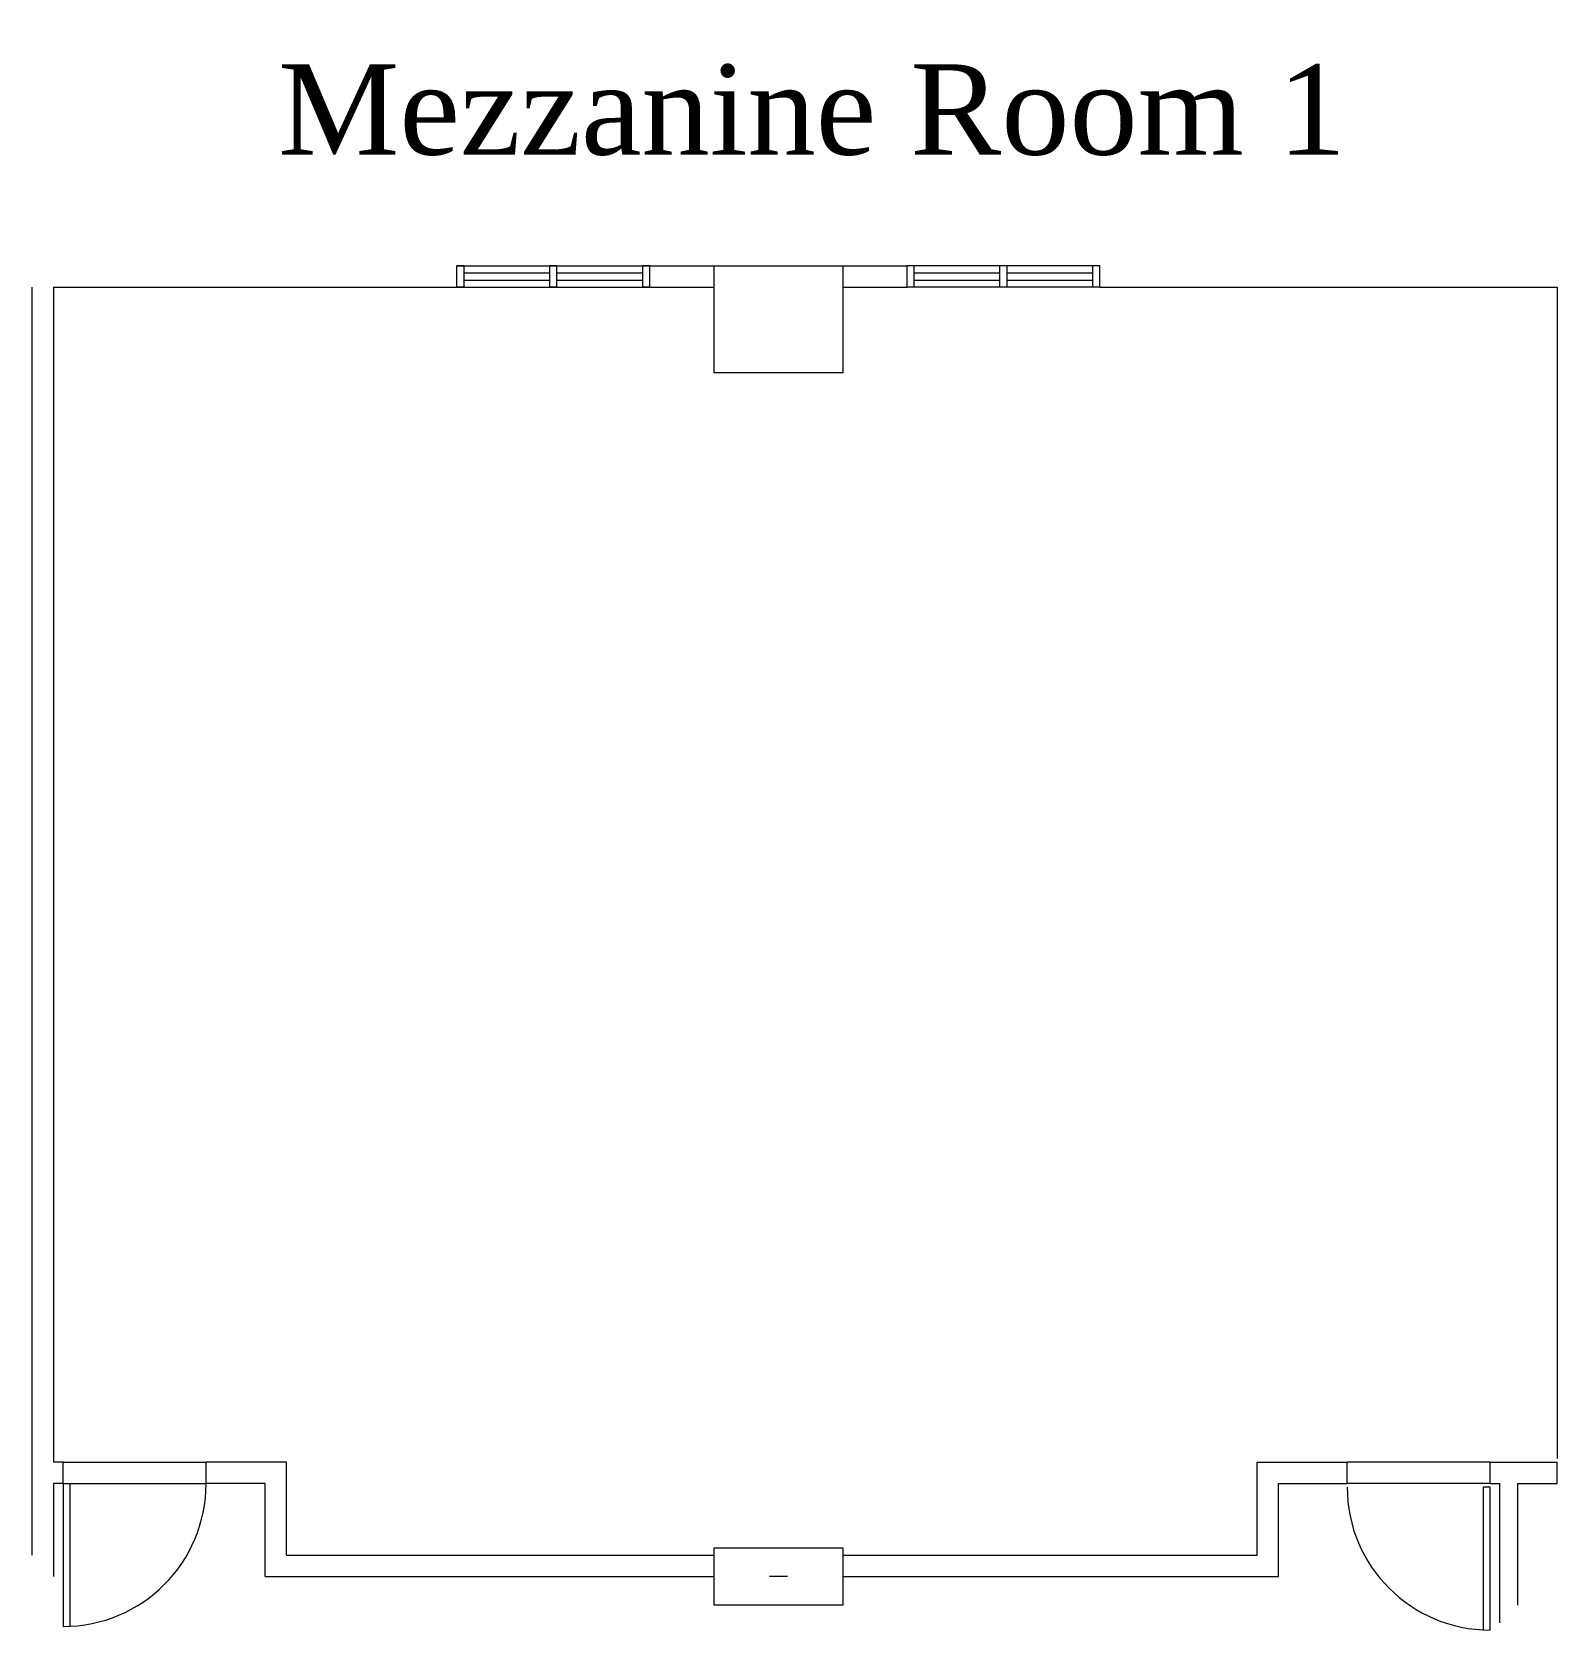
# Model space of a CAD drawing. Header units: inches. Extents: x 3459 to 3886, y 3631 to 4079.
import ezdxf

# ---------------------------------------------------------------- set-up
doc = ezdxf.new("R2010")
doc.units = ezdxf.units.IN
doc.header["$LTSCALE"] = 19.2
doc.header["$MEASUREMENT"] = 0
doc.layers.get('0').update_dxf_attribs({"lineweight": 15})
for name, color, linetype, lineweight in [('A-WALL-HEAD_NEWW', 4, 'Continuous', 15), ('ARDOOR', 5, 'Continuous', 15), ('ARDOOR-I', 5, 'Continuous', 15), ('ARHEADER', 7, 'Continuous', 15), ('ARWALL', 7, 'Continuous', 15), ('CMU', 4, 'Continuous', 15), ('Guides', 203, 'Continuous', 13), ('None', 7, 'Continuous', 5), ('S-COLS', 1, 'Continuous', 15)]:
    doc.layers.add(name, color=color, linetype=linetype, lineweight=lineweight)
doc.styles.add('Times New Roman (bold)', font='Times New Roman')

# ---------------------------------------------------------------- blocks, each defined once
blk = doc.blocks.new('DXF Point')
at = {"layer": 'None', "color": 7, "linetype": 'Continuous', "lineweight": 5}
blk.add_line((0, -2.5), (0, 2.5), dxfattribs=at)
blk = doc.blocks.new('COL1636')
at = {"color": 7, "linetype": 'Continuous', "lineweight": 15}
blk.add_lwpolyline([(-8, -18), (-8, 18), (8, 18), (8, -18)], close=True, dxfattribs=at)
blk.add_lwpolyline([(-8, -18), (-8, 18), (8, 18), (8, -18)], close=True, dxfattribs=at)
at = {"layer": 'Guides', "color": 7}
blk.add_blockref('DXF Point', (0, 0), dxfattribs=at)
blk.add_blockref('DXF Point', (0, 0), dxfattribs=at)
blk = doc.blocks.new('Group-14-1')
at = {"color": 7, "linetype": 'Continuous', "lineweight": 15}
for p, q in [((-202.2824, -99.0359), (-202.2824, -139.0359)), ((-202.2824, -99.0359), (-200.3384, -99.0359)), ((-200.3384, -138.9879), (-200.3384, -99.0359))]:
    blk.add_line(p, q, dxfattribs=at)
blk.add_arc((-202.2824, -99.0359), 39.996, 270, 0, dxfattribs=at)
blk = doc.blocks.new('Group-15-1')
at = {"color": 7, "linetype": 'Continuous', "lineweight": 15}
for p, q in [((197.2176, -100.0359), (195.2736, -100.0359)), ((195.2736, -100.0359), (195.2736, -139.9879)), ((197.2176, -140.0359), (197.2176, -100.0359))]:
    blk.add_line(p, q, dxfattribs=at)
blk.add_arc((197.2176, -100.0359), 39.996, 180, 270, dxfattribs=at)
blk = doc.blocks.new('COL3036')
at = {"color": 7, "linetype": 'Continuous', "lineweight": 15}
blk.add_lwpolyline([(-15, -18), (-15, 18), (15, 18), (15, -18)], close=True, dxfattribs=at)
blk.add_lwpolyline([(-15, -18), (-15, 18), (15, 18), (15, -18)], close=True, dxfattribs=at)
blk = doc.blocks.new('Group-16-1')
at = {"layer": 'ARDOOR-I', "color": 7, "linetype": 'Continuous', "lineweight": 15}
for p, q in [((-90.0324, 241.9681), (-92.0324, 241.9681)), ((-90.0324, 235.9681), (-90.0324, 241.9681)), ((-64.0324, 241.9681), (-66.0324, 241.9681)), ((-66.0324, 235.9681), (-66.0324, 241.9681)), ((-64.0324, 235.9681), (-64.0324, 241.9681)), ((-38.0324, 241.9681), (-40.0324, 241.9681)), ((-40.0324, 235.9681), (-40.0324, 241.9681)), ((35.9676, 241.9681), (33.9676, 241.9681)), ((35.9676, 235.9681), (35.9676, 241.9681)), ((59.9676, 235.9681), (59.9676, 241.9681)), ((61.9676, 241.9681), (59.9676, 241.9681)), ((61.9676, 235.9681), (61.9676, 241.9681)), ((85.9676, 235.9681), (85.9676, 241.9681)), ((87.9676, 241.9681), (85.9676, 241.9681)), ((-90.0324, 239.9681), (-66.0324, 239.9681)), ((-90.0324, 237.9681), (-66.0324, 237.9681)), ((-64.0324, 239.9681), (-40.0324, 239.9681)), ((-64.0324, 237.9681), (-40.0324, 237.9681)), ((35.9676, 239.9681), (59.9676, 239.9681)), ((35.9676, 237.9681), (59.9676, 237.9681)), ((61.9676, 239.9681), (85.9676, 239.9681)), ((61.9676, 237.9681), (85.9676, 237.9681)), ((-90.0324, 235.9681), (-92.0324, 235.9681)), ((-64.0324, 235.9681), (-66.0324, 235.9681)), ((-38.0324, 235.9681), (-40.0324, 235.9681)), ((35.9676, 235.9681), (33.9676, 235.9681)), ((61.9676, 235.9681), (59.9676, 235.9681)), ((87.9676, 235.9681), (85.9676, 235.9681))]:
    blk.add_line(p, q, dxfattribs=at)
at = {"layer": 'ARHEADER', "color": 7, "linetype": 'Continuous', "lineweight": 15}
for p, q in [((-92.0324, 241.9681), (-38.0324, 241.9681)), ((87.9676, 241.9681), (33.9676, 241.9681)), ((-92.0324, 235.9681), (-38.0324, 235.9681)), ((87.9676, 235.9681), (33.9676, 235.9681)), ((-202.2824, -93.0359), (-162.2824, -93.0359)), ((197.2176, -93.0359), (157.2176, -93.0359)), ((-202.2824, -99.0359), (-162.2824, -99.0359)), ((197.2176, -99.0359), (157.2176, -99.0359))]:
    blk.add_line(p, q, dxfattribs=at)
at = {"layer": 'ARWALL', "color": 7, "linetype": 'Continuous', "lineweight": 15}
for p, q in [((-92.0324, 235.9681), (-92.0324, 241.9681)), ((-38.0324, 235.9681), (-38.0324, 241.9681)), ((-38.0324, 241.9681), (-20.0324, 241.9681)), ((15.9676, 241.9681), (33.9676, 241.9681)), ((33.9676, 235.9681), (33.9676, 241.9681)), ((87.9676, 235.9681), (87.9676, 241.9681)), ((-211.0324, 235.9681), (-211.0324, -119.0359)), ((-205.0324, 235.9681), (-92.0324, 235.9681)), ((-205.0324, 235.9681), (-205.0324, -93.0359)), ((-38.0324, 235.9681), (-20.0324, 235.9681)), ((15.9676, 235.9681), (33.9676, 235.9681)), ((87.9676, 235.9681), (215.9676, 235.9681)), ((215.9676, 235.9681), (215.9676, -92.0359)), ((215.9676, 208.9681), (215.9676, -92.0359)), ((-202.2824, -93.0359), (-205.0324, -93.0359)), ((-202.2824, -99.0359), (-202.2824, -93.0359)), ((-139.7824, -93.0359), (-162.2824, -93.0359)), ((-162.2824, -99.0359), (-162.2824, -93.0359)), ((-139.7824, -119.0359), (-139.7824, -93.0359)), ((131.9676, -93.0359), (157.2176, -93.0359)), ((131.9676, -119.0359), (131.9676, -93.0359)), ((157.2176, -99.0359), (157.2176, -93.0359)), ((197.2176, -93.0359), (215.9676, -93.0359)), ((197.2176, -99.0359), (197.2176, -93.0359)), ((-205.0324, -99.0359), (-205.0324, -125.0359)), ((-202.2824, -99.0359), (-205.0324, -99.0359)), ((-145.7824, -99.0359), (-162.2824, -99.0359)), ((-145.7824, -125.0359), (-145.7824, -99.0359)), ((137.9676, -99.0359), (157.2176, -99.0359)), ((137.9676, -125.0359), (137.9676, -99.0359)), ((197.2176, -99.0359), (199.9676, -99.0359)), ((199.9676, -138.0359), (199.9676, -99.0359)), ((-139.7824, -119.0359), (-20.0324, -119.0359)), ((15.9676, -119.0359), (131.9676, -119.0359)), ((-145.7824, -125.0359), (-20.0324, -125.0359)), ((15.9676, -125.0359), (137.9676, -125.0359))]:
    blk.add_line(p, q, dxfattribs=at)
at = {"layer": 'CMU', "color": 7, "linetype": 'Continuous', "lineweight": 15}
for p, q in [((215.9676, -99.0359), (215.9676, -93.0359)), ((204.9676, -133.0359), (204.9676, -99.0359)), ((204.9676, -99.0359), (215.9676, -99.0359))]:
    blk.add_line(p, q, dxfattribs=at)
at = {"layer": 'ARDOOR', "color": 7}
for name in ['Group-14-1', 'Group-15-1']:
    blk.add_blockref(name, (0, 0), dxfattribs=at)
at = {"layer": 'ARWALL', "color": 7, "rotation": 90}
blk.add_blockref('COL3036', (-2.0324, 226.9681), dxfattribs=at)
at = {"layer": 'S-COLS', "color": 7, "rotation": 90}
blk.add_blockref('COL1636', (-2.0324, -125.0359), dxfattribs=at)
blk = doc.blocks.new('Group-17-1')
at = {"layer": 'A-WALL-HEAD_NEWW', "color": 7, "insert": (7.39, 298.35), "char_height": 25.2778, "width": 417.154, "attachment_point": 2, "line_spacing_factor": 1.049861, "style": 'Times New Roman (bold)'}
blk.add_mtext('Mezzanine Room 1', dxfattribs=at)

msp = doc.modelspace()

# ---------------------------------------------------------------- block references
at = {"layer": 'None', "color": 7}
for name in ['Group-17-1', 'Group-16-1']:
    msp.add_blockref(name, (3670.16, 3771.28), dxfattribs=at)

doc.saveas('drawing.dxf')
